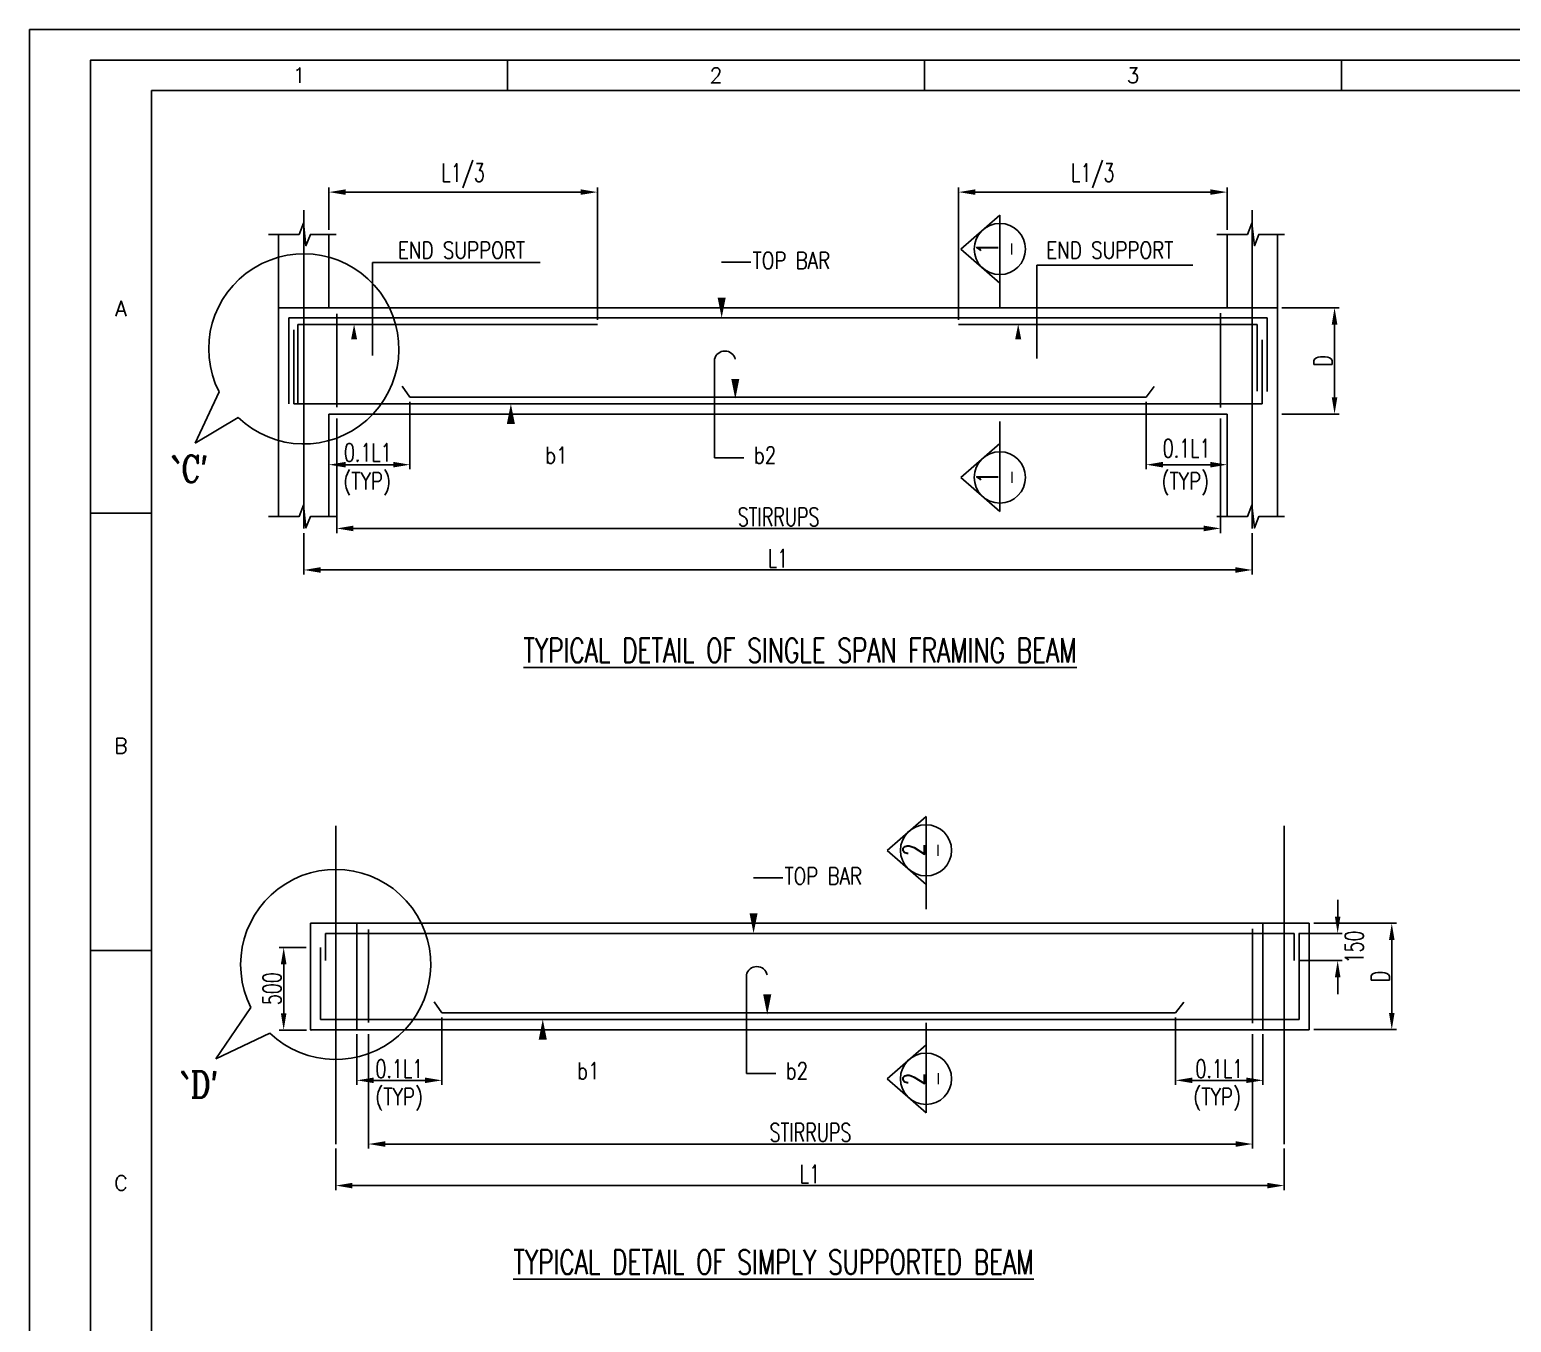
# Model space of a CAD drawing. Extents: x 489124 to 794428, y -356295 to -29813.
# Drawn here: x 650054 to 674343, y -191773 to -170582 of the extents above; entities that cross this region are included whole.
import ezdxf
from ezdxf.enums import TextEntityAlignment as Align
from ezdxf.lldxf.tags import DXFTag

# ---------------------------------------------------------------- set-up
doc = ezdxf.new("R2010")
doc.units = 0
doc.header["$LTSCALE"] = 500
doc.header["$MEASUREMENT"] = 0
doc.layers.get('DEFPOINTS').update_dxf_attribs({"color": 4})
for name, color, linetype in [('07', 5, 'Continuous'), ('08', 4, 'Continuous'), ('09', 6, 'Continuous'), ('BRAKE LINE', 8, 'Continuous'), ('CEN', 8, 'CENTER'), ('COL', 1, 'Continuous'), ('DIM', 5, 'Continuous'), ('LINK', 2, 'Continuous'), ('PNA', 10, 'Continuous'), ('REINFORCEMENT', 6, 'Continuous'), ('SEC-LINE', 2, 'Continuous'), ('ST', 6, 'Continuous'), ('STIRRUPS', 2, 'Continuous'), ('TXT', 4, 'Continuous')]:
    doc.layers.add(name, color=color, linetype=linetype)
for name, color, linetype, lineweight in [('GRID TEXT', 6, 'Continuous', 15), ('HEADING-TXT', 1, 'Continuous', 25), ('SECT-TXT', 6, 'Continuous', 20)]:
    doc.layers.add(name, color=color, linetype=linetype, lineweight=lineweight)
doc.styles.add('ROMANC', font='romanc.shx', dxfattribs={"width": 0.8, "height": 250})
doc.styles.add('ROMANS', font='r.shx', dxfattribs={"width": 0.7, "bigfont": 'bigfont.shx'})
doc.styles.add('ROMENT', font='r.shx', dxfattribs={"bigfont": 'bigfont.shx'})
tags = doc.linetypes.add('CENTER', pattern=[2, 1.25, -0.25, 0.25, -0.25]).pattern_tags.tags
tags[10:11] = [DXFTag(74, 4), DXFTag(75, 0), DXFTag(340, '0'), DXFTag(46, 1.0), DXFTag(50, 0.0), DXFTag(44, 0.0), DXFTag(45, 0.0)]
tags[8:9] = [DXFTag(74, 4), DXFTag(75, 0), DXFTag(340, '0'), DXFTag(46, 1.0), DXFTag(50, 0.0), DXFTag(44, 0.0), DXFTag(45, 0.0)]
tags[6:7] = [DXFTag(74, 4), DXFTag(75, 0), DXFTag(340, '0'), DXFTag(46, 1.0), DXFTag(50, 0.0), DXFTag(44, 0.0), DXFTag(45, 0.0)]
tags[4:5] = [DXFTag(74, 4), DXFTag(75, 0), DXFTag(340, '0'), DXFTag(46, 1.0), DXFTag(50, 0.0), DXFTag(44, 0.0), DXFTag(45, 0.0)]
doc.dimstyles.new('Copy of INT2TIMES', dxfattribs={"dimtxt": 300, "dimasz": 275, "dimexe": 75, "dimexo": 75, "dimgap": 40, "dimtad": 1, "dimdec": 0, "dimlfac": 0.5, "dimrnd": 5, "dimzin": 0, "dimdsep": 46, "dimtxsty": 'ROMANS', "dimcen": -1, "dimclrd": 5, "dimclre": 5, "dimclrt": 4, "dimadec": 0, "dimazin": 0, "dimtfac": 1, "dimtdec": 0, "dimtix": 1, "dimtofl": 0, "dimtmove": 2, "dimatfit": 3, "dimfxl": 0, "dimtolj": 1, "dimtzin": 0, "dimarcsym": 0})

# ---------------------------------------------------------------- blocks, each defined once
blk = doc.blocks.new('A1')
at = {"flags": 128}
blk.add_lwpolyline([(0, 0), (82779, 0), (82779, 58231), (0, 58231)], close=True, dxfattribs=at)
at = {"layer": 'PNA'}
for p, q in [((7718, 57739), (7718, 57247)), ((14453, 57739), (14453, 57247)), ((21187, 57739), (21187, 57247)), ((984, 50420), (1969, 50420)), ((984, 43358), (1969, 43358))]:
    blk.add_line(p, q, dxfattribs=at)
at = {"layer": 'PNA', "color": 1}
for points in [[(984, 492), (82287, 492), (82287, 57739), (984, 57739)], [(1969, 984), (81794, 984), (81794, 57247), (1969, 57247)]]:
    blk.add_lwpolyline(points, close=True, dxfattribs=at)
at = {"layer": 'PNA', "style": 'ROMANS'}
for s, p in [('1', (4352, 57493)), ('2', (11086, 57493)), ('3', (17821, 57493)), ('A', (1476, 53728)), ('B', (1476, 46666)), ('C', (1476, 39604))]:
    blk.add_text(s, height=246, dxfattribs=at).set_placement(p, align=Align.MIDDLE)
blk = doc.blocks.new('*D380')
at = {"layer": 'DEFPOINTS', "color": 0, "ltscale": 2}
for p in [(655087, -176884), (669575, -176884), (655087, -178759)]:
    blk.add_point(p, dxfattribs=at)
at = {"layer": 'DIM', "color": 5, "lineweight": -2, "ltscale": 2}
for p, q in [((655087, -176959), (655087, -178834)), ((669575, -176959), (669575, -178834)), ((669300, -178759), (655362, -178759))]:
    blk.add_line(p, q, dxfattribs=at)
at = {"layer": 'DIM', "color": 5, "ltscale": 2}
for points in [[(655362, -178713), (655362, -178805), (655087, -178759)], [(669300, -178713), (669300, -178805), (669575, -178759)]]:
    blk.add_solid(points, dxfattribs=at)
at = {"layer": 'DIM', "color": 4, "ltscale": 2, "insert": (662331, -178569), "char_height": 300, "attachment_point": 5, "style": 'ROMANS'}
blk.add_mtext('\\A1;STIRRUPS', dxfattribs=at)
blk = doc.blocks.new('*D381')
at = {"layer": 'DEFPOINTS', "color": 0, "ltscale": 2}
for p in [(654548, -178759), (670095, -178759), (654548, -179440)]:
    blk.add_point(p, dxfattribs=at)
at = {"layer": 'DIM', "color": 5, "lineweight": -2, "ltscale": 2}
for p, q in [((654548, -178834), (654548, -179515)), ((670095, -178834), (670095, -179515)), ((669820, -179440), (654823, -179440))]:
    blk.add_line(p, q, dxfattribs=at)
at = {"layer": 'DIM', "color": 5, "ltscale": 2}
for points in [[(654823, -179394), (654823, -179486), (654548, -179440)], [(669820, -179394), (669820, -179486), (670095, -179440)]]:
    blk.add_solid(points, dxfattribs=at)
at = {"layer": 'DIM', "color": 4, "ltscale": 2, "insert": (662321, -179250), "char_height": 300, "attachment_point": 5, "style": 'ROMANS'}
blk.add_mtext('\\A1;L1', dxfattribs=at)
blk = doc.blocks.new('*D382')
at = {"layer": 'DEFPOINTS', "color": 0, "ltscale": 2}
for p in [(656288, -176609), (654960, -177714), (656288, -177714)]:
    blk.add_point(p, dxfattribs=at)
at = {"layer": 'DIM', "color": 5, "lineweight": -2, "ltscale": 2}
for p, q in [((656288, -176684), (656288, -177789)), ((655235, -177714), (656013, -177714))]:
    blk.add_line(p, q, dxfattribs=at)
at = {"layer": 'DIM', "color": 5, "ltscale": 2}
for points in [[(655235, -177668), (655235, -177760), (654960, -177714)], [(656013, -177668), (656013, -177760), (656288, -177714)]]:
    blk.add_solid(points, dxfattribs=at)
at = {"layer": 'DIM', "color": 4, "ltscale": 2, "insert": (655597, -177514), "char_height": 300, "attachment_point": 5, "style": 'ROMANS'}
blk.add_mtext('\\A1;0.1L1', dxfattribs=at)
blk = doc.blocks.new('*D383')
at = {"layer": 'DEFPOINTS', "color": 0, "ltscale": 2}
for p in [(670507, -175141), (670507, -176884), (671445, -176884)]:
    blk.add_point(p, dxfattribs=at)
at = {"layer": 'DIM', "color": 5, "lineweight": -2, "ltscale": 2}
for p, q in [((670582, -175141), (671520, -175141)), ((671445, -175416), (671445, -176609)), ((670582, -176884), (671520, -176884))]:
    blk.add_line(p, q, dxfattribs=at)
at = {"layer": 'DIM', "color": 5, "ltscale": 2}
for points in [[(671399, -175416), (671491, -175416), (671445, -175141)], [(671399, -176609), (671491, -176609), (671445, -176884)]]:
    blk.add_solid(points, dxfattribs=at)
at = {"layer": 'DIM', "color": 4, "ltscale": 2, "insert": (671255, -176012), "char_height": 300, "attachment_point": 5, "rotation": 90, "style": 'ROMANS'}
blk.add_mtext('\\A1;D', dxfattribs=at)
blk = doc.blocks.new('*D384')
at = {"layer": 'DEFPOINTS', "color": 0, "ltscale": 2}
for p in [(659360, -173246), (654960, -173940), (659360, -175416)]:
    blk.add_point(p, dxfattribs=at)
at = {"layer": 'DIM', "color": 5, "lineweight": -2, "ltscale": 2}
for p, q in [((654960, -173865), (654960, -173171)), ((659360, -175341), (659360, -173171)), ((655235, -173246), (659085, -173246))]:
    blk.add_line(p, q, dxfattribs=at)
at = {"layer": 'DIM', "color": 5, "ltscale": 2}
for points in [[(655235, -173200), (655235, -173291), (654960, -173246)], [(659085, -173200), (659085, -173291), (659360, -173246)]]:
    blk.add_solid(points, dxfattribs=at)
at = {"layer": 'DIM', "color": 4, "ltscale": 2, "insert": (657160, -172977), "char_height": 300, "attachment_point": 5, "style": 'ROMANS'}
blk.add_mtext('\\A1;L1/3', dxfattribs=at)
blk = doc.blocks.new('*D385')
at = {"layer": 'DEFPOINTS', "color": 0, "ltscale": 2}
for p in [(665282, -173246), (669682, -173940), (665282, -175416)]:
    blk.add_point(p, dxfattribs=at)
at = {"layer": 'DIM', "color": 5, "lineweight": -2, "ltscale": 2}
for p, q in [((665282, -175341), (665282, -173171)), ((669682, -173865), (669682, -173171)), ((669407, -173246), (665557, -173246))]:
    blk.add_line(p, q, dxfattribs=at)
at = {"layer": 'DIM', "color": 5, "ltscale": 2}
for points in [[(665557, -173200), (665557, -173291), (665282, -173246)], [(669407, -173200), (669407, -173291), (669682, -173246)]]:
    blk.add_solid(points, dxfattribs=at)
at = {"layer": 'DIM', "color": 4, "ltscale": 2, "insert": (667482, -172977), "char_height": 300, "attachment_point": 5, "style": 'ROMANS'}
blk.add_mtext('\\A1;L1/3', dxfattribs=at)
blk = doc.blocks.new('*D389')
at = {"layer": 'DEFPOINTS', "color": 0, "ltscale": 2}
for p in [(655610, -186975), (670098, -186975), (655610, -188850)]:
    blk.add_point(p, dxfattribs=at)
at = {"layer": 'DIM', "color": 5, "lineweight": -2, "ltscale": 2}
for p, q in [((655610, -187050), (655610, -188925)), ((670098, -187050), (670098, -188925)), ((669823, -188850), (655885, -188850))]:
    blk.add_line(p, q, dxfattribs=at)
at = {"layer": 'DIM', "color": 5, "ltscale": 2}
for points in [[(655885, -188804), (655885, -188896), (655610, -188850)], [(669823, -188804), (669823, -188896), (670098, -188850)]]:
    blk.add_solid(points, dxfattribs=at)
at = {"layer": 'DIM', "color": 4, "ltscale": 2, "insert": (662854, -188660), "char_height": 300, "attachment_point": 5, "style": 'ROMANS'}
blk.add_mtext('\\A1;STIRRUPS', dxfattribs=at)
blk = doc.blocks.new('*D390')
at = {"layer": 'DEFPOINTS', "color": 0, "ltscale": 2}
for p in [(655071, -188850), (670618, -188850), (655071, -189531)]:
    blk.add_point(p, dxfattribs=at)
at = {"layer": 'DIM', "color": 5, "lineweight": -2, "ltscale": 2}
for p, q in [((655071, -188925), (655071, -189606)), ((670618, -188925), (670618, -189606)), ((670343, -189531), (655346, -189531))]:
    blk.add_line(p, q, dxfattribs=at)
at = {"layer": 'DIM', "color": 5, "ltscale": 2}
for points in [[(655346, -189486), (655346, -189577), (655071, -189531)], [(670343, -189486), (670343, -189577), (670618, -189531)]]:
    blk.add_solid(points, dxfattribs=at)
at = {"layer": 'DIM', "color": 4, "ltscale": 2, "insert": (662844, -189341), "char_height": 300, "attachment_point": 5, "style": 'ROMANS'}
blk.add_mtext('\\A1;L1', dxfattribs=at)
blk = doc.blocks.new('*D391')
at = {"layer": 'DEFPOINTS', "color": 0, "ltscale": 2}
for p in [(671030, -185232), (671030, -186975), (672383, -186975)]:
    blk.add_point(p, dxfattribs=at)
at = {"layer": 'DIM', "color": 5, "lineweight": -2, "ltscale": 2}
for p, q in [((671105, -185232), (672458, -185232)), ((672383, -185507), (672383, -186700)), ((671105, -186975), (672458, -186975))]:
    blk.add_line(p, q, dxfattribs=at)
at = {"layer": 'DIM', "color": 5, "ltscale": 2}
for points in [[(672337, -185507), (672429, -185507), (672383, -185232)], [(672337, -186700), (672429, -186700), (672383, -186975)]]:
    blk.add_solid(points, dxfattribs=at)
at = {"layer": 'DIM', "color": 4, "ltscale": 2, "insert": (672193, -186104), "char_height": 300, "attachment_point": 5, "rotation": 90, "style": 'ROMANS'}
blk.add_mtext('\\A1;D', dxfattribs=at)
blk = doc.blocks.new('*D441')
at = {"layer": 'DEFPOINTS', "color": 0, "ltscale": 2}
for p in [(670783, -185397), (671496, -185397), (670783, -185843)]:
    blk.add_point(p, dxfattribs=at)
at = {"layer": 'DIM', "color": 5, "lineweight": -2, "ltscale": 2}
for p, q in [((671496, -185122), (671496, -184847)), ((670858, -185397), (671571, -185397)), ((670858, -185843), (671571, -185843)), ((671496, -186118), (671496, -186393))]:
    blk.add_line(p, q, dxfattribs=at)
at = {"layer": 'DIM', "color": 5, "ltscale": 2}
for points in [[(671450, -185122), (671542, -185122), (671496, -185397)], [(671450, -186118), (671542, -186118), (671496, -185843)]]:
    blk.add_solid(points, dxfattribs=at)
at = {"layer": 'DIM', "color": 4, "ltscale": 2, "insert": (671767, -185620), "char_height": 300, "attachment_point": 5, "rotation": 90, "style": 'ROMANS'}
blk.add_mtext('\\A1;150', dxfattribs=at)
blk = doc.blocks.new('*D393')
at = {"layer": 'DEFPOINTS', "color": 0, "ltscale": 2}
for p in [(654659, -185628), (654218, -186981), (654667, -186981)]:
    blk.add_point(p, dxfattribs=at)
at = {"layer": 'DIM', "color": 5, "lineweight": -2, "ltscale": 2}
for p, q in [((654584, -185628), (654143, -185628)), ((654218, -185903), (654218, -186706)), ((654592, -186981), (654143, -186981))]:
    blk.add_line(p, q, dxfattribs=at)
at = {"layer": 'DIM', "color": 5, "ltscale": 2}
for points in [[(654172, -185903), (654264, -185903), (654218, -185628)], [(654172, -186706), (654264, -186706), (654218, -186981)]]:
    blk.add_solid(points, dxfattribs=at)
at = {"layer": 'DIM', "color": 4, "ltscale": 2, "insert": (654028, -186304), "char_height": 300, "attachment_point": 5, "rotation": 90, "style": 'ROMANS'}
blk.add_mtext('\\A1;500', dxfattribs=at)
blk = doc.blocks.new('*D394')
at = {"layer": 'DEFPOINTS', "color": 0, "ltscale": 2}
for p in [(668355, -176609), (668355, -177714), (669682, -177714)]:
    blk.add_point(p, dxfattribs=at)
at = {"layer": 'DIM', "color": 5, "lineweight": -2, "ltscale": 2}
for p, q in [((668355, -176684), (668355, -177789)), ((669407, -177714), (668630, -177714))]:
    blk.add_line(p, q, dxfattribs=at)
at = {"layer": 'DIM', "color": 5, "ltscale": 2}
for points in [[(668630, -177668), (668630, -177760), (668355, -177714)], [(669407, -177668), (669407, -177760), (669682, -177714)]]:
    blk.add_solid(points, dxfattribs=at)
at = {"layer": 'DIM', "color": 4, "ltscale": 2, "insert": (669019, -177445), "char_height": 300, "attachment_point": 5, "style": 'ROMANS'}
blk.add_mtext('\\A1;0.1L1', dxfattribs=at)
blk = doc.blocks.new('*D396')
at = {"layer": 'DEFPOINTS', "color": 0, "ltscale": 2}
for p in [(656811, -186700), (655418, -186975), (655418, -187806)]:
    blk.add_point(p, dxfattribs=at)
at = {"layer": 'DIM', "color": 5, "lineweight": -2, "ltscale": 2}
for p, q in [((656811, -186775), (656811, -187881)), ((655418, -187050), (655418, -187881)), ((656536, -187806), (655693, -187806))]:
    blk.add_line(p, q, dxfattribs=at)
at = {"layer": 'DIM', "color": 5, "ltscale": 2}
for points in [[(655693, -187760), (655693, -187851), (655418, -187806)], [(656536, -187760), (656536, -187851), (656811, -187806)]]:
    blk.add_solid(points, dxfattribs=at)
at = {"layer": 'DIM', "color": 4, "ltscale": 2, "insert": (656114, -187616), "char_height": 300, "attachment_point": 5, "style": 'ROMANS'}
blk.add_mtext('\\A1;{\\A1;0.1L1}', dxfattribs=at)
blk = doc.blocks.new('*D397')
at = {"layer": 'DEFPOINTS', "color": 0, "ltscale": 2}
for p in [(668840, -186700), (670271, -186975), (670271, -187806)]:
    blk.add_point(p, dxfattribs=at)
at = {"layer": 'DIM', "color": 5, "lineweight": -2, "ltscale": 2}
for p, q in [((668840, -186775), (668840, -187881)), ((670271, -187050), (670271, -187881)), ((669115, -187806), (669996, -187806))]:
    blk.add_line(p, q, dxfattribs=at)
at = {"layer": 'DIM', "color": 5, "ltscale": 2}
for points in [[(669115, -187760), (669115, -187851), (668840, -187806)], [(669996, -187760), (669996, -187851), (670271, -187806)]]:
    blk.add_solid(points, dxfattribs=at)
at = {"layer": 'DIM', "color": 4, "ltscale": 2, "insert": (669556, -187616), "char_height": 300, "attachment_point": 5, "style": 'ROMANS'}
blk.add_mtext('\\A1;{\\A1;0.1L1}', dxfattribs=at)

msp = doc.modelspace()

# ---------------------------------------------------------------- linework, layer by layer
at = {"layer": '07', "elevation": 0, "flags": 128}
for points in [[(661621.6, -175986.598, 0, 0, 0), (661621.6, -176636.455, 0, 132, 0), (661621.6, -176306.674, 132, 132, 0)], [(662144.729, -186078.076, 0, 0, 0), (662144.729, -186727.933, 0, 132, 0), (662144.729, -186398.152, 132, 132, 0)]]:
    msp.add_lwpolyline(points, format="xyseb", dxfattribs=at)
at = {"layer": '08'}
for p, q in [((670507.255, -175140.673), (654135.449, -175140.673)), ((654960.449, -176883.955), (669682.255, -176883.955)), ((671030.383, -185232.152), (654658.578, -185232.152)), ((655417.578, -185232.152), (655417.578, -186975.433)), ((670271.383, -186975.433), (670271.383, -185232.152)), ((654658.578, -186975.433), (655417.578, -186975.433)), ((654658.578, -186980.669), (654667.412, -186980.669)), ((655417.578, -186975.433), (670271.383, -186975.433)), ((670271.383, -186975.433), (671030.383, -186975.433))]:
    msp.add_line(p, q, dxfattribs=at)
at = {"layer": 'BRAKE LINE', "ltscale": 2, "elevation": 0}
for points in [[(655077.464, -173939.753), (654655.335, -173939.753), (654583.264, -174124.983), (654542.081, -173754.522), (654470.01, -173939.753), (653970.662, -173939.753)], [(670624.27, -173939.753), (670202.14, -173939.753), (670130.069, -174124.983), (670088.886, -173754.522), (670016.815, -173939.753), (669517.468, -173939.753)], [(655077.464, -178565.042), (654655.335, -178565.042), (654583.264, -178750.272), (654542.081, -178379.811), (654470.01, -178565.042), (653970.662, -178565.042)], [(670624.27, -178565.042), (670202.14, -178565.042), (670130.069, -178750.272), (670088.886, -178379.811), (670016.815, -178565.042), (669517.468, -178565.042)]]:
    msp.add_lwpolyline(points, dxfattribs=at)
at = {"layer": 'CEN'}
for p, q in [((654547.949, -173541.121), (654547.949, -178758.817)), ((670094.755, -178758.817), (670094.755, -173541.121)), ((655071.078, -183632.599), (655071.078, -188850.295)), ((670617.883, -188850.295), (670617.883, -183632.599))]:
    msp.add_line(p, q, dxfattribs=at)
at = {"layer": 'COL', "ltscale": 2}
for p, q in [((654960.449, -173939.753), (654960.449, -175140.673)), ((669682.255, -175140.673), (669682.255, -173956.595)), ((670507.255, -178565.042), (670507.255, -173956.595)), ((654960.449, -176883.955), (654960.449, -178565.042)), ((669682.255, -178565.042), (669682.255, -176883.955)), ((671030.383, -186975.433), (671030.383, -185232.152))]:
    msp.add_line(p, q, dxfattribs=at)
at = {"layer": 'COL', "ltscale": 2, "elevation": 0}
for points in [[(654135.449, -173939.753), (654135.449, -178565.042)], [(654658.578, -185232.152), (654658.578, -186975.433)]]:
    msp.add_lwpolyline(points, dxfattribs=at)
at = {"layer": 'DIM', "ltscale": 2}
for p, q in [((655675.568, -174397.152), (658424.511, -174397.152)), ((655675.568, -175924.5), (655675.568, -174397.152)), ((661878.079, -174395.131), (661397.784, -174395.131)), ((666561.981, -175971.316), (666561.981, -174443.968)), ((666561.981, -174443.968), (669123.922, -174443.968)), ((661279.948, -177602.942), (661279.948, -175986.598)), ((652768.326, -177361.099), (653470.612, -176941.351)), ((661760.242, -177602.942), (661279.948, -177602.942)), ((662401.207, -184486.609), (661920.913, -184486.609)), ((661803.076, -187694.42), (661803.076, -186078.076)), ((653103.111, -187452.577), (653993.741, -187032.83)), ((662283.371, -187694.42), (661803.076, -187694.42))]:
    msp.add_line(p, q, dxfattribs=at)
at = {"layer": 'DIM'}
for p, q in [((653158.771, -176521.419), (652768.326, -177361.099)), ((653681.9, -186612.898), (653103.111, -187452.577))]:
    msp.add_line(p, q, dxfattribs=at)
at = {"layer": 'DIM', "ltscale": 2, "elevation": 0, "flags": 128}
for points in [[(661397.784, -174395.131, 0, 0, 0), (661397.784, -175305.673, 0, 132, 0), (661397.784, -174975.892, 132, 132, 0)], [(655675.568, -175924.5, 0, 0, 0), (655372.547, -175924.5, 0, 0, 0), (655372.547, -175414.044, 0, 99, 0), (655372.547, -175661.38, 99, 99, 0)], [(666561.981, -175971.316, 0, 0, 0), (666258.96, -175971.316, 0, 0, 0), (666258.96, -175411.36, 0, 99, 0), (666258.96, -175658.696, 99, 99, 0)], [(658422.441, -177602.942, 0, 0, 0), (657942.147, -177602.942, 0, 0, 0), (657942.147, -176715.534, 0, 132, 0), (657942.147, -177045.315, 132, 132, 0)], [(661920.913, -184486.609, 0, 0, 0), (661920.913, -185397.152, 0, 132, 0), (661920.913, -185067.371, 132, 132, 0)], [(658945.57, -187694.42, 0, 0, 0), (658465.275, -187694.42, 0, 0, 0), (658465.275, -186807.012, 0, 132, 0), (658465.275, -187136.793, 132, 132, 0)]]:
    msp.add_lwpolyline(points, format="xyseb", dxfattribs=at)
at = {"layer": 'DIM', "ltscale": 2}
for centre, radius, start, end in [((654547.949, -175815.569), 1558.217, 226.2597038, 206.9354204), ((661450.774, -176025.703), 175.245, 12.893919, 167.106081), ((655071.078, -185907.047), 1558.217, 226.2597038, 206.9354204), ((661973.903, -186117.182), 175.245, 12.893919, 167.106081)]:
    msp.add_arc(centre, radius, start, end, dxfattribs=at)
at = {"layer": 'LINK'}
for p, q in [((669574.608, -175229.444), (669574.608, -176778.43)), ((670097.736, -185320.923), (670097.736, -186869.908))]:
    msp.add_line(p, q, dxfattribs=at)
at = {"layer": 'REINFORCEMENT', "linetype": 'Continuous'}
for p, q in [((670342.255, -175305.673), (654300.449, -175305.673)), ((654300.449, -176718.955), (654300.449, -175305.673)), ((670342.255, -176516.566), (670342.255, -175305.673)), ((654382.949, -176718.955), (654382.949, -175558.279)), ((654450.049, -176718.955), (654450.049, -175424.473)), ((659360.449, -175415.673), (654458.849, -175415.673)), ((670168.455, -175415.673), (665282.255, -175415.673)), ((670177.255, -175424.473), (670177.255, -176509.152)), ((670259.755, -176718.955), (670259.755, -175666.661)), ((656287.948, -176608.955), (656162.448, -176429.175)), ((668354.755, -176608.955), (668486.514, -176433.71)), ((654382.949, -176718.955), (670259.755, -176718.955)), ((656287.948, -176608.955), (668354.755, -176608.955)), ((654906.078, -185842.731), (654906.078, -185397.152)), ((670782.883, -185842.731), (670782.883, -185397.152)), ((670865.383, -186810.433), (670865.383, -185397.152)), ((654823.578, -186810.433), (654823.578, -185628.152)), ((656811.077, -186700.433), (656685.577, -186520.653)), ((668840.077, -186700.433), (668971.836, -186525.189)), ((656811.077, -186700.433), (668840.077, -186700.433)), ((654823.578, -186810.433), (670865.383, -186810.433))]:
    msp.add_line(p, q, dxfattribs=at)
at = {"layer": 'REINFORCEMENT', "linetype": 'Continuous', "elevation": 0}
for points in [[(654300.449, -175305.673), (654300.449, -176130.673)], [(654382.949, -175505.766), (654382.949, -176130.673)], [(670782.883, -185397.152), (654906.078, -185397.152), (654906.078, -185397.152)]]:
    msp.add_lwpolyline(points, dxfattribs=at)
at = {"layer": 'REINFORCEMENT', "linetype": 'Continuous'}
msp.add_arc((670168.455, -175424.473), 8.8, 0, 90, dxfattribs=at)
at = {"layer": 'SEC-LINE'}
for p, q in [((665318.656, -174178.524), (665958.075, -173621.255)), ((665958.075, -173621.255), (665958.075, -175140.673)), ((665318.656, -174178.524), (665958.075, -174735.792)), ((665958.075, -178480.282), (665958.075, -177005.854)), ((665318.656, -177923.014), (665958.075, -177365.746)), ((665318.656, -177923.014), (665958.075, -178480.282)), ((664108.426, -184035.629), (664747.846, -183478.361)), ((664747.846, -183478.361), (664747.846, -184997.779)), ((664108.426, -184035.629), (664747.846, -184592.897)), ((664747.846, -188337.388), (664747.846, -186862.959)), ((664108.426, -187780.12), (664747.846, -187222.852)), ((664108.426, -187780.12), (664747.846, -188337.388))]:
    msp.add_line(p, q, dxfattribs=at)
for centre in [(665958.075, -174178.524), (665958.075, -177923.014), (664747.846, -184035.629), (664747.846, -187780.12)]:
    msp.add_circle(centre, 420.11, dxfattribs=at)
at = {"layer": 'SECT-TXT'}
for p, q in [((666154.935, -174270.822), (666154.935, -174089.546)), ((666154.935, -177830.716), (666154.935, -178011.991)), ((664944.705, -184127.927), (664944.705, -183946.652)), ((664944.705, -187687.821), (664944.705, -187869.097))]:
    msp.add_line(p, q, dxfattribs=at)
at = {"layer": 'ST'}
msp.add_arc((654458.849, -175424.473), 8.8, 90, 180, dxfattribs=at)
at = {"layer": 'STIRRUPS'}
for p, q in [((655087.263, -175240.273), (655087.263, -176768.477)), ((655610.392, -185331.751), (655610.392, -186859.955))]:
    msp.add_line(p, q, dxfattribs=at)

# ---------------------------------------------------------------- block references
at = {"xscale": 1.01500000001397, "yscale": 1.01500000001397, "zscale": 1.01500000001397}
msp.add_blockref('A1', (650053.5, -229687.248), dxfattribs=at)

# ---------------------------------------------------------------- texts
at = {"layer": '09', "color": 2, "style": 'ROMANC', "width": 0.8}
for s, p in [("`C'", (652664.79, -177782.555)), ("`D'", (652823.555, -187874.033))]:
    msp.add_text(s, height=440, dxfattribs=at).set_placement(p, align=Align.MIDDLE)
at = {"layer": 'GRID TEXT', "style": 'ROMANS', "width": 0.7}
for s, p in [('1', (665931.669, -174165.964)), ('1', (665931.669, -177925.626)), ('2', (664721.44, -184023.069)), ('2', (664721.44, -187782.732))]:
    msp.add_text(s, height=350, rotation=90, dxfattribs=at).set_placement(p, align=Align.CENTER)
at = {"layer": 'HEADING-TXT', "color": 6, "style": 'ROMANS', "width": 0.7}
for s, p in [('%%UTYPICAL DETAIL OF SINGLE SPAN FRAMING BEAM', (658146.791, -180957.796)), ('%%UTYPICAL DETAIL OF SIMPLY SUPPORTED BEAM', (657982.42, -190984.369))]:
    msp.add_text(s, height=400, dxfattribs=at).set_placement(p)
at = {"layer": 'TXT', "style": 'ROMENT', "width": 0.8}
for s, p in [('END SUPPORT', (656091.706, -174335.879)), ('END SUPPORT', (666719.665, -174335.879)), ('TOP BAR', (661903.561, -174503.079)), ('b1', (658504.784, -177696.51)), ('b2', (661925.581, -177696.51)), ('(TYP)', (655195.964, -178119.549)), ('(TYP)', (668607.473, -178119.549)), ('TOP BAR', (662426.69, -184594.558)), ('b1', (659027.912, -187787.989)), ('b2', (662448.71, -187787.989)), ('(TYP)', (655720.782, -188211.027)), ('(TYP)', (669130.084, -188211.027))]:
    msp.add_text(s, height=275, dxfattribs=at).set_placement(p)

# ---------------------------------------------------------------- dimensions: what is measured, and where the dimension line sits
at = {"layer": 'DIM', "ltscale": 2}
for base, p1, p2, text, picture, middle in [((659360.449, -173245.581), (654960.449, -173939.753), (659360.449, -175415.673), 'L1/3', '*D384', (657160.449, -172977.01)), ((655417.578, -187805.65), (656811.077, -186700.433), (655417.578, -186975.433), '{\\A1;0.1L1}', '*D396', (656114.327, -187615.65))]:
    dim = msp.add_linear_dim(base=base, p1=p1, p2=p2, text=text, dimstyle='Copy of INT2TIMES', dxfattribs=at)
    dim.commit()
    dim.dimension.update_dxf_attribs({"geometry": picture, "text_midpoint": middle})
for base, p1, p2, angle, text, picture, middle in [((665282.255, -173245.581), (669682.255, -173939.753), (665282.255, -175415.673), 180, 'L1/3', '*D385', (667482.255, -172977.01)), ((671444.686, -176883.955), (670507.255, -175140.673), (670507.255, -176883.955), 270, 'D', '*D383', (671254.686, -176012.314)), ((655087.263, -178758.817), (669574.608, -176883.955), (655087.263, -176883.955), 180, 'STIRRUPS', '*D380', (662330.935, -178568.817)), ((654547.949, -179439.902), (670094.755, -178758.817), (654547.949, -178758.817), 180, 'L1', '*D381', (662321.352, -179249.902)), ((672382.782, -186975.433), (671030.383, -185232.152), (671030.383, -186975.433), 270, 'D', '*D391', (672192.782, -186103.793)), ((654217.921, -186980.669), (654658.578, -185628.152), (654667.412, -186980.669), 90, '500', '*D393', (654027.921, -186304.41)), ((670271.383, -187805.65), (668840.077, -186700.433), (670271.383, -186975.433), 180, '{\\A1;0.1L1}', '*D397', (669555.73, -187615.65)), ((655610.392, -188850.295), (670097.736, -186975.433), (655610.392, -186975.433), 180, 'STIRRUPS', '*D389', (662854.064, -188660.295)), ((655071.078, -189531.381), (670617.883, -188850.295), (655071.078, -188850.295), 180, 'L1', '*D390', (662844.481, -189341.381))]:
    dim = msp.add_linear_dim(base=base, p1=p1, p2=p2, angle=angle, text=text, dimstyle='Copy of INT2TIMES', dxfattribs=at)
    dim.commit()
    dim.dimension.update_dxf_attribs({"geometry": picture, "text_midpoint": middle})
dim = msp.add_linear_dim(base=(656287.948, -177714.172), p1=(654960.449, -177714.172), p2=(656287.948, -176608.955), text='0.1L1', dimstyle='Copy of INT2TIMES', dxfattribs=at)
dim.commit()
dim.dimension.update_dxf_attribs({"geometry": '*D382', "text_midpoint": (655597.319, -177514.172), "dimtype": 160})
for base, p1, p2, angle, text, picture, middle in [((668354.755, -177714.172), (669682.255, -177714.172), (668354.755, -176608.955), 180, '0.1L1', '*D394', (669018.505, -177444.837)), ((671495.782, -185397.152), (670782.883, -185842.731), (670782.883, -185397.152), 90, '150', '*D441', (671766.782, -185619.941))]:
    dim = msp.add_linear_dim(base=base, p1=p1, p2=p2, angle=angle, text=text, dimstyle='Copy of INT2TIMES', dxfattribs=at)
    dim.commit()
    dim.dimension.update_dxf_attribs({"geometry": picture, "text_midpoint": middle, "dimtype": 160})

doc.saveas('drawing.dxf')
